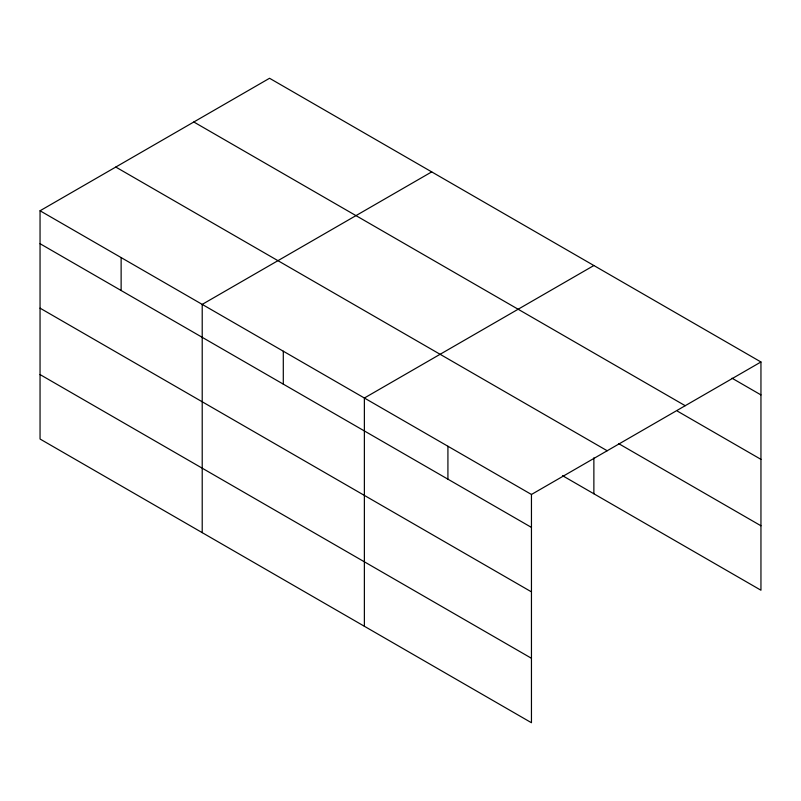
<?xml version="1.0" encoding="UTF-8"?>
<svg xmlns="http://www.w3.org/2000/svg" width="801" height="801" viewBox="0 0 801 801"><rect width="100%" height="100%" fill="white"/><g stroke="black" fill="none" stroke-linecap="round" stroke-linejoin="round"><path stroke-width="1.2" d="M531.453 591.869L531.453 494.477L40.05 210.773L40.05 439.018L531.453 722.732L531.453 591.869L40.05 308.155M562.522 475.674L760.95 590.227L760.95 361.982L269.547 78.268L40.05 210.773M431.709 171.895L202.212 304.39L202.212 532.645M593.871 265.521L364.375 398.017L364.375 626.272M531.453 494.477L760.95 361.982M732.034 378.212L760.95 394.913M193.812 121.992L685.215 405.707M677.416 411.133L760.95 459.363M618.502 443.534L760.95 525.776M115.785 167.049L607.188 450.753M40.05 243.704L531.453 527.408M40.05 374.568L531.453 658.272M593.871 457.822L593.871 493.766M447.919 446.247L447.919 479.178M283.294 351.208L283.294 384.14M121.131 257.582L121.131 290.513"/></g></svg>
